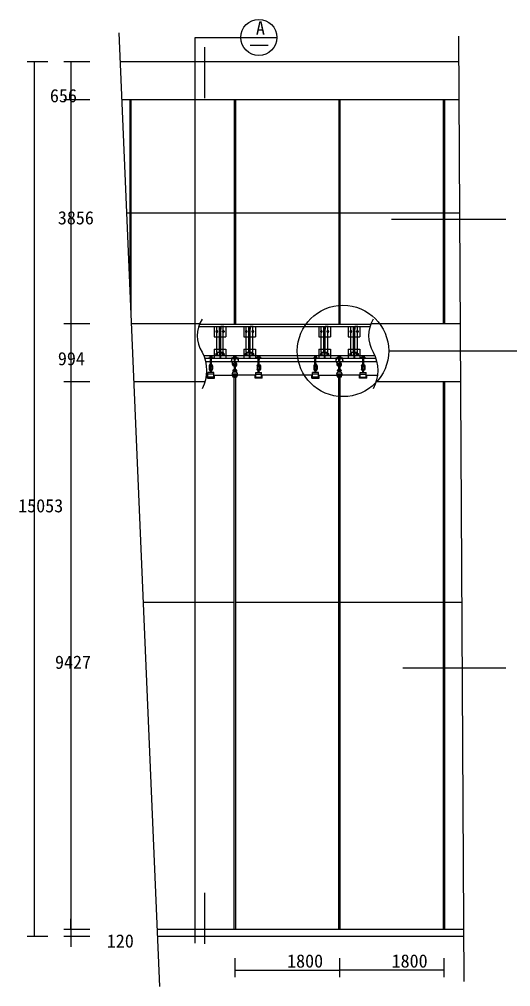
# Model space of a CAD drawing. Header units: metres. Extents: x 109725 to 113155, y 37752 to 42368.
# Drawn here: x 109807 to 111217, y 39547 to 42323 of the extents above; entities that cross this region are included whole.
import ezdxf

# ---------------------------------------------------------------- set-up
doc = ezdxf.new("R2010")
doc.units = ezdxf.units.M
for name, color, linetype in [('2', 2, 'Continuous'), ('3', 5, 'Continuous'), ('4', 4, 'Continuous'), ('7', 7, 'Continuous'), ('BH', 3, 'Continuous'), ('Dim', 3, 'Continuous'), ('TEXT', 7, 'Continuous')]:
    doc.layers.add(name, color=color, linetype=linetype)

# ---------------------------------------------------------------- blocks, each defined once
blk = doc.blocks.new('ST-L50')
at = {"layer": '7'}
blk.add_lwpolyline([(0, 1, 0.41), (1, 0), (50, 0), (50, 2.67, 0.41), (48, 4.67), (6.67, 4.67, -0.41), (4.67, 6.67), (4.67, 48, 0.41), (2.67, 50), (0, 50)], format="xyb", close=True, dxfattribs=at)
blk = doc.blocks.new('ST-U12')
at = {"layer": '4', "color": 7}
blk.add_lwpolyline([(53, 119.5), (53, 120), (0, 120), (0, 0), (53, 0), (53, 0.5, 0.38), (49.02, 4.96), (14.5, 9, -0.41), (5.5, 18), (5.5, 102, -0.41), (14.5, 111), (49.02, 115.04, 0.38)], format="xyb", close=True, dxfattribs=at)
blk = doc.blocks.new('玻璃吊挂')
at = {"layer": '3'}
for p, q in [((-80, 0), (-80, 6)), ((-80, 0), (0, 0)), ((-58.47, 34.4), (-58.48, 24.4)), ((-58.47, 20.67), (-58.48, 10.67)), ((-55.81, 8.8), (-55.81, 6)), ((-53.51, 8.8), (-55.81, 8.8)), ((-24.2, 6), (-55.81, 6)), ((-47.69, 36.27), (-53.9, 36.27)), ((-26.49, 22.53), (-53.9, 22.53)), ((-53.51, 8.8), (-26.5, 8.8)), ((-49.24, 34.67), (-49.24, 24.13)), ((-49.24, 20.93), (-49.24, 10.4)), ((-47.63, 44.27), (-48.3, 42.93)), ((-32.3, 41.6), (-48.3, 42.93)), ((-48.3, 42.93), (-47.03, 40.14)), ((-47.03, 40.14), (-48.3, 37.6)), ((-32.3, 36.27), (-48.3, 37.6)), ((-48.3, 37.6), (-47.69, 36.27)), ((-32.3, 0.67), (-48.3, 2)), ((-32.3, 36.27), (-47.69, 36.27)), ((-33.51, 44.27), (-47.63, 44.27)), ((-47.03, 40.14), (-33.57, 39.06)), ((-47.03, 4.54), (-33.57, 3.46)), ((-33.57, 39.06), (-32.3, 41.6)), ((-32.3, 36.27), (-33.57, 39.06)), ((-32.3, 41.6), (-33.51, 44.27)), ((-26.09, 36.27), (-32.3, 36.27)), ((-30.76, 34.67), (-30.76, 24.13)), ((-30.76, 20.93), (-30.76, 10.4)), ((-24.2, 8.8), (-26.5, 8.8)), ((-24.2, 6), (-24.2, 8.8)), ((-21.53, 10.67), (-21.52, 20.67)), ((-21.52, 24.4), (-21.52, 34.4)), ((0, 0), (0, 6)), ((-32.3, -4.67), (-48.3, -3.33)), ((-32.3, -10), (-48.3, -8.67)), ((-32.3, -15.33), (-48.3, -14)), ((-32.3, -20.67), (-48.3, -19.33)), ((-47.03, -0.79), (-33.57, -1.87)), ((-47.03, -6.13), (-33.57, -7.21)), ((-47.03, -11.46), (-33.57, -12.54)), ((-47.03, -16.79), (-33.57, -17.87)), ((-42.74, -74.13), (-44.3, -87.55)), ((-44.3, -87.55), (-44.3, -139.26)), ((-40.84, -72.73), (-39.77, -72.73)), ((-37.86, -74.13), (-36.3, -87.55)), ((-36.3, -87.55), (-36.3, -139.26)), ((9.7, -268.76), (-90.3, -268.76))]:
    blk.add_line(p, q, dxfattribs=at)
for points in [[(-53.51, 8.8, 0.22), (-49.24, 10.4, 0.17), (-30.76, 10.4, 0.1), (-26.5, 8.8)], [(-53.5, 36.27, -0.22), (-49.24, 34.67, -0.17), (-30.76, 34.67, -0.1), (-26.49, 36.27)], [(-53.5, 22.53, 0.22), (-49.24, 24.13, 0.17), (-30.76, 24.13, 0.1), (-26.5, 22.53)], [(-53.5, 22.53, -0.22), (-49.24, 20.93, -0.17), (-30.76, 20.93, -0.1), (-26.49, 22.53)]]:
    blk.add_lwpolyline(points, format="xyb", dxfattribs=at)
for points in [[(-47.7, 6), (-47.03, 4.54), (-48.3, 2), (-47.03, -0.79), (-48.3, -3.33), (-47.03, -6.13), (-48.3, -8.67), (-47.03, -11.46), (-48.3, -14), (-47.03, -16.79), (-48.3, -19.33)], [(-32.3, -20.67), (-33.57, -17.87), (-32.3, -15.33), (-33.57, -12.54), (-32.3, -10), (-33.57, -7.21), (-32.3, -4.67), (-33.57, -1.87), (-32.3, 0.67), (-33.57, 3.46), (-32.3, 6)]]:
    blk.add_lwpolyline(points, dxfattribs=at)
for centre, radius, start, end in [((-53.67, 29.65), 7.12, 227.51, 271.33), ((-53.67, 15.91), 7.12, 227.51, 271.33), ((-54.23, 30.55), 5.73, 86.72, 137.74), ((-54.23, 16.81), 5.73, 86.72, 137.74), ((-26.23, 29.38), 6.85, 267.79, 313.37), ((-26.23, 15.65), 6.85, 267.79, 313.37), ((-26, 29.96), 6.31, 44.75, 90.81), ((-26, 16.23), 6.31, 44.75, 90.81), ((-39.49, -103.86), 9.18, 127.68, 163.56), ((-44.8, -96.99), 0.5, 0, 127.68), ((-40.84, -74.73), 2, 90, 162.56), ((-39.77, -74.73), 2, 17.44, 90), ((-35.8, -96.99), 0.5, 52.32, 180), ((-41.11, -103.86), 9.18, 16.44, 52.32)]:
    blk.add_arc(centre, radius, start, end, dxfattribs=at)
at = {"layer": '7'}
for p, q in [((-68.3, -129.09), (-68.3, -180.76)), ((-54.3, -129.09), (-54.3, -180.76)), ((-48.3, -135.26), (-48.3, -19.33)), ((-44.3, -115.68), (-44.3, -115.68)), ((-44.3, -139.26), (-44.3, -139.26)), ((-40.3, -143.26), (-40.3, -143.26)), ((-36.3, -115.68), (-36.3, -115.68)), ((-36.3, -139.26), (-36.3, -139.26)), ((-32.3, -135.26), (-32.3, -20.67)), ((-26.3, -129.09), (-26.3, -180.76)), ((-12.3, -129.09), (-12.3, -180.76)), ((-100.3, -336.02), (-100.3, -295.45)), ((-100.3, -295.45), (-90.3, -295.45)), ((9.7, -240.76), (-90.3, -240.76)), ((-90.3, -320.76), (-90.3, -240.76)), ((9.7, -320.76), (-90.3, -320.76)), ((-58.3, -240.76), (-58.3, -237.59)), ((-47.3, -228.6), (-47.3, -187.76)), ((-33.3, -228.6), (-33.3, -187.76)), ((-22.3, -240.76), (-22.3, -237.59)), ((9.7, -320.76), (9.7, -240.76)), ((9.7, -295.45), (19.7, -295.45)), ((19.7, -336.02), (19.7, -295.45)), ((-100.3, -336.02), (19.7, -336.02))]:
    blk.add_line(p, q, dxfattribs=at)
for centre, radius, start, end in [((-40.3, -129.09), 28, 106.6, 180), ((-40.3, -129.09), 14, 124.85, 180), ((-40.96, -131.91), 8.07, 204.48, 245.52), ((-40.3, -139.26), 4, 180, 270), ((-40.3, -139.26), 4, 270, 0), ((-39.65, -131.91), 8.07, 294.48, 335.52), ((-40.3, -129.09), 28, 0, 73.4), ((-40.3, -129.09), 14, 0, 55.15), ((-40.3, -180.76), 28, 180, 255.52), ((-54.8, -237.59), 3.5, 133.99, 180), ((-35.48, -257.61), 31.32, 112.17, 133.99), ((-40.3, -180.76), 14, 180, 240), ((-40.3, -187.76), 7, 0, 180), ((-40.3, -221.13), 10.24, 226.88, 313.12), ((-40.3, -180.76), 28, 284.48, 0), ((-40.3, -180.76), 14, 300, 0), ((-45.12, -257.61), 31.32, 46.01, 67.83), ((-25.8, -237.59), 3.5, 0, 46.01)]:
    blk.add_arc(centre, radius, start, end, dxfattribs=at)
at = {"layer": 'BH'}
blk.add_line((-80, 6), (0, 6), dxfattribs=at)

msp = doc.modelspace()

# ---------------------------------------------------------------- hatches: boundary and pattern name
at = {"layer": '3'}
h = msp.add_hatch(dxfattribs=at)
h.set_pattern_fill('AR-RROOF', scale=200)
h.paths.add_polyline_path([(110723.37, 41501.76, 0.22), (110629.33, 41448.1), (110723.37, 41448.1)])
h.paths.add_polyline_path([(110726.71, 41502.02), (110726.71, 41448.1), (110815.36, 41448.1), (110815.56, 41448.6), (110841.37, 41448.6, 0.26)])
h.paths.add_polyline_path([(110783.42, 41294.09), (110783.42, 41300.85), (110785.09, 41300.85), (110785.09, 41302.15), (110732.25, 41302.15), (110730.87, 41296.64), (110728.12, 41296.64, -0.41), (110727.54, 41297.22), (110727.54, 41297.72), (110726.96, 41294.09), (110726.71, 41294.09), (110726.71, 41240.39, 0.22), (110829.52, 41279.79, 0.05), (110834.37, 41302.15), (110801.76, 41302.15), (110801.76, 41300.85), (110803.42, 41300.85), (110803.42, 41294.09)])
h.paths.add_polyline_path([(110723.37, 41240.66), (110723.37, 41294.09), (110723.13, 41294.09), (110722.54, 41297.72), (110722.54, 41297.22, -0.41), (110721.96, 41296.64), (110719.21, 41296.64), (110717.83, 41302.15), (110664.99, 41302.15), (110664.99, 41300.85), (110666.66, 41300.85), (110666.66, 41294.09), (110646.66, 41294.09), (110646.66, 41300.85), (110648.32, 41300.85), (110648.32, 41302.15), (110624.09, 41302.15, 0.23)])
h = msp.add_hatch(dxfattribs=at)
h.set_pattern_fill('ANSI32', scale=6.67)
h.paths.add_polyline_path([(110683.68, 41441.76), (110681.68, 41441.76), (110681.68, 41411.76), (110683.68, 41411.76)])
h = msp.add_hatch(dxfattribs=at)
h.set_pattern_fill('ANSI32', scale=6.67)
h.paths.add_polyline_path([(110768.4, 41441.76), (110766.4, 41441.76), (110766.4, 41411.76), (110768.4, 41411.76)])
h = msp.add_hatch(dxfattribs=at)
h.set_pattern_fill('ANSI32', scale=6.67)
h.paths.add_polyline_path([(110681.68, 41375.93), (110683.68, 41375.93), (110683.68, 41383.43), (110681.68, 41383.43)])
h.paths.add_polyline_path([(110683.68, 41375.93), (110681.68, 41375.93), (110681.68, 41358.43), (110683.68, 41358.43)])
h = msp.add_hatch(dxfattribs=at)
h.set_pattern_fill('ANSI32', scale=6.67)
h.paths.add_polyline_path([(110766.4, 41375.93), (110768.4, 41375.93), (110768.4, 41383.43), (110766.4, 41383.43)])
h.paths.add_polyline_path([(110768.4, 41375.93), (110766.4, 41375.93), (110766.4, 41358.43), (110768.4, 41358.43)])
at = {"layer": 'BH'}
h = msp.add_hatch(dxfattribs=at)
h.set_pattern_fill('AR-RROOF', scale=200)
h.paths.add_polyline_path([(110123.37, 42091.26), (110100.04, 42091.26), (110123.37, 41544.87)])
h.paths.add_polyline_path([(110423.37, 42091.26), (110126.71, 42091.26), (110126.71, 41466.8), (110127.48, 41448.6), (110324.08, 41448.6), (110323.88, 41448.1), (110423.37, 41448.1)])
h.paths.add_polyline_path([(110426.71, 41448.1), (110629.33, 41448.1, -0.22), (110723.37, 41501.76), (110723.37, 42091.26), (110426.71, 42091.26)])
h.paths.add_polyline_path([(111023.37, 42091.26), (110726.71, 42091.26), (110726.71, 41502.02, -0.26), (110841.37, 41448.6), (111023.37, 41448.6)])
h.paths.add_polyline_path([(111068.3, 42091.26), (111026.71, 42091.26), (111026.71, 41448.6), (111071.91, 41448.6)])
h = msp.add_hatch(dxfattribs=at)
h.set_pattern_fill('ANSI32', scale=6.67)
h.paths.add_polyline_path([(110383.68, 41441.76), (110381.68, 41441.76), (110381.68, 41411.76), (110383.68, 41411.76)])
h = msp.add_hatch(dxfattribs=at)
h.set_pattern_fill('ANSI32', scale=6.67)
h.paths.add_polyline_path([(110468.4, 41441.76), (110466.4, 41441.76), (110466.4, 41411.76), (110468.4, 41411.76)])
h = msp.add_hatch(dxfattribs=at)
h.set_pattern_fill('ANSI32', scale=6.67)
h.paths.add_polyline_path([(110381.68, 41375.93), (110383.68, 41375.93), (110383.68, 41383.43), (110381.68, 41383.43)])
h.paths.add_polyline_path([(110383.68, 41375.93), (110381.68, 41375.93), (110381.68, 41358.43), (110383.68, 41358.43)])
h = msp.add_hatch(dxfattribs=at)
h.set_pattern_fill('ANSI32', scale=6.67)
h.paths.add_polyline_path([(110466.4, 41375.93), (110468.4, 41375.93), (110468.4, 41383.43), (110466.4, 41383.43)])
h.paths.add_polyline_path([(110468.4, 41375.93), (110466.4, 41375.93), (110466.4, 41358.43), (110468.4, 41358.43)])
h = msp.add_hatch(dxfattribs=at)
h.set_pattern_fill('AR-RROOF', scale=200)
h.paths.add_polyline_path([(110423.37, 41294.09), (110423.13, 41294.09), (110422.71, 41296.64), (110419.21, 41296.64), (110417.83, 41302.15), (110366.66, 41302.15), (110366.66, 41294.09), (110346.66, 41294.09), (110346.66, 41302.15), (110342.89, 41302.15, -0.04), (110339.01, 41282.93), (110134.56, 41282.93), (110201.65, 39711.76), (110423.37, 39711.76)])
h.paths.add_polyline_path([(110723.37, 41240.66, -0.23), (110624.09, 41302.15), (110503.42, 41302.15), (110503.42, 41294.09), (110483.42, 41294.09), (110483.42, 41302.15), (110432.25, 41302.15), (110430.87, 41296.64), (110427.37, 41296.64), (110426.96, 41294.09), (110426.71, 41294.09), (110426.71, 39711.76), (110723.37, 39711.76)])
h.paths.add_polyline_path([(110726.71, 39711.76), (111023.37, 39711.76), (111023.37, 41282.93), (110832.48, 41282.93, -0.23), (110726.71, 41240.39)])
h.paths.add_polyline_path([(111072.85, 41282.93), (111026.71, 41282.93), (111026.71, 39711.76), (111081.68, 39711.76)])

# ---------------------------------------------------------------- linework, layer by layer
msp.add_line((110468.88, 42248.14), (110521.22, 42248.14))
at = {"layer": '2'}
for p, q in [((111067.69, 42200.6), (110095.37, 42200.6)), ((111081.79, 39691.76), (110202.5, 39691.76))]:
    msp.add_line(p, q, dxfattribs=at)
at = {"layer": '3'}
for p, q in [((110091.81, 42284.08), (110208.66, 39547.46)), ((111067.28, 42273.93), (111082.52, 39562.69)), ((110123.37, 42091.26), (110123.37, 41544.87)), ((110126.71, 42091.26), (110126.71, 41466.8)), ((110423.37, 42091.26), (110423.37, 41448.1)), ((110426.71, 42091.26), (110426.71, 41448.1)), ((110723.37, 42091.26), (110723.37, 41448.1)), ((110726.71, 42091.26), (110726.71, 41448.1)), ((111023.37, 42091.26), (111023.37, 41448.6)), ((111026.71, 42091.26), (111026.71, 41448.6)), ((110380.85, 41366.76), (110380.85, 41441.76)), ((110384.52, 41366.76), (110384.52, 41441.76)), ((110465.56, 41366.76), (110465.56, 41441.76)), ((110469.23, 41366.76), (110469.23, 41441.76)), ((110680.85, 41366.76), (110680.85, 41441.76)), ((110684.52, 41366.76), (110684.52, 41441.76)), ((110765.56, 41366.76), (110765.56, 41441.76)), ((110769.23, 41366.76), (110769.23, 41441.76)), ((110373.35, 41411.76), (110381.68, 41411.76)), ((110383.68, 41411.76), (110392.02, 41411.76)), ((110458.06, 41411.76), (110466.4, 41411.76)), ((110468.4, 41411.76), (110476.73, 41411.76)), ((110673.35, 41411.76), (110681.68, 41411.76)), ((110683.68, 41411.76), (110692.02, 41411.76)), ((110758.06, 41411.76), (110766.4, 41411.76)), ((110768.4, 41411.76), (110776.73, 41411.76)), ((110366.02, 41358.43), (110366.02, 41350.1)), ((110373.35, 41375.93), (110392.02, 41375.93)), ((110381.68, 41358.43), (110381.68, 41350.1)), ((110383.68, 41358.43), (110383.68, 41350.1)), ((110399.35, 41358.43), (110399.35, 41350.1)), ((110431.66, 41351.1), (110418.32, 41351.1)), ((110418.32, 41350.1), (110418.32, 41351.1)), ((110431.66, 41350.1), (110418.32, 41350.1)), ((110421.91, 41354.16), (110421.91, 41355.83)), ((110421.91, 41351.87), (110421.91, 41353.54)), ((110422.36, 41351.56), (110422.74, 41351.56)), ((110422.36, 41351.1), (110422.36, 41351.56)), ((110422.36, 41351.1), (110427.63, 41351.1)), ((110422.67, 41356.14), (110423.71, 41356.14)), ((110422.74, 41353.85), (110427.31, 41353.85)), ((110427.24, 41351.56), (110422.74, 41351.56)), ((110423.45, 41355.87), (110423.45, 41354.12)), ((110423.45, 41353.59), (110423.45, 41351.83)), ((110423.71, 41357.03), (110423.91, 41357.47)), ((110423.71, 41357.03), (110426.37, 41357.25)), ((110423.92, 41356.61), (110423.71, 41357.03)), ((110423.71, 41356.14), (110423.92, 41356.61)), ((110423.71, 41356.14), (110426.37, 41356.36)), ((110423.71, 41356.14), (110426.27, 41356.14)), ((110423.71, 41350.21), (110426.37, 41350.43)), ((110423.71, 41349.32), (110426.37, 41349.54)), ((110423.91, 41357.47), (110426.26, 41357.47)), ((110426.16, 41356.79), (110423.92, 41356.61)), ((110426.16, 41350.85), (110423.92, 41350.67)), ((110426.16, 41349.96), (110423.92, 41349.78)), ((110426.37, 41357.25), (110426.16, 41356.79)), ((110426.16, 41356.79), (110426.37, 41356.36)), ((110426.26, 41357.47), (110426.37, 41357.25)), ((110426.37, 41356.36), (110426.27, 41356.14)), ((110426.27, 41356.14), (110427.31, 41356.14)), ((110426.53, 41355.87), (110426.53, 41354.12)), ((110426.53, 41353.59), (110426.53, 41351.83)), ((110427.24, 41351.56), (110427.63, 41351.56)), ((110427.63, 41351.56), (110427.63, 41351.1)), ((110428.07, 41355.83), (110428.07, 41354.16)), ((110428.07, 41353.54), (110428.07, 41351.87)), ((110431.66, 41350.1), (110431.66, 41351.1)), ((110450.73, 41358.43), (110450.73, 41350.1)), ((110458.06, 41375.93), (110476.73, 41375.93)), ((110466.4, 41358.43), (110466.4, 41350.1)), ((110468.4, 41358.43), (110468.4, 41350.1)), ((110484.06, 41358.43), (110484.06, 41350.1)), ((110666.02, 41358.43), (110666.02, 41350.1)), ((110673.35, 41375.93), (110692.02, 41375.93)), ((110681.68, 41358.43), (110681.68, 41350.1)), ((110683.68, 41358.43), (110683.68, 41350.1)), ((110699.35, 41358.43), (110699.35, 41350.1)), ((110731.66, 41351.1), (110718.32, 41351.1)), ((110718.32, 41350.1), (110718.32, 41351.1)), ((110731.66, 41350.1), (110718.32, 41350.1)), ((110721.91, 41354.16), (110721.91, 41355.83)), ((110721.91, 41351.87), (110721.91, 41353.54)), ((110722.36, 41351.56), (110722.74, 41351.56)), ((110722.36, 41351.1), (110722.36, 41351.56)), ((110722.36, 41351.1), (110727.63, 41351.1)), ((110722.67, 41356.14), (110723.71, 41356.14)), ((110722.74, 41353.85), (110727.31, 41353.85)), ((110727.24, 41351.56), (110722.74, 41351.56)), ((110723.45, 41355.87), (110723.45, 41354.12)), ((110723.45, 41353.59), (110723.45, 41351.83)), ((110723.71, 41357.03), (110723.91, 41357.47)), ((110723.71, 41357.03), (110726.37, 41357.25)), ((110723.92, 41356.61), (110723.71, 41357.03)), ((110723.71, 41356.14), (110723.92, 41356.61)), ((110723.71, 41356.14), (110726.37, 41356.36)), ((110723.71, 41356.14), (110726.27, 41356.14)), ((110723.71, 41350.21), (110726.37, 41350.43)), ((110723.71, 41349.32), (110726.37, 41349.54)), ((110723.91, 41357.47), (110726.26, 41357.47)), ((110726.16, 41356.79), (110723.92, 41356.61)), ((110726.16, 41350.85), (110723.92, 41350.67)), ((110726.16, 41349.96), (110723.92, 41349.78)), ((110726.37, 41357.25), (110726.16, 41356.79)), ((110726.16, 41356.79), (110726.37, 41356.36)), ((110726.26, 41357.47), (110726.37, 41357.25)), ((110726.37, 41356.36), (110726.27, 41356.14)), ((110726.27, 41356.14), (110727.31, 41356.14)), ((110726.53, 41355.87), (110726.53, 41354.12)), ((110726.53, 41353.59), (110726.53, 41351.83)), ((110727.24, 41351.56), (110727.63, 41351.56)), ((110727.63, 41351.56), (110727.63, 41351.1)), ((110728.07, 41355.83), (110728.07, 41354.16)), ((110728.07, 41353.54), (110728.07, 41351.87)), ((110731.66, 41350.1), (110731.66, 41351.1)), ((110750.73, 41358.43), (110750.73, 41350.1)), ((110758.06, 41375.93), (110776.73, 41375.93)), ((110766.4, 41358.43), (110766.4, 41350.1)), ((110768.4, 41358.43), (110768.4, 41350.1)), ((110784.06, 41358.43), (110784.06, 41350.1)), ((110866.65, 41371.21), (111289.79, 41371.35)), ((110423.71, 41348.43), (110426.37, 41348.65)), ((110423.71, 41347.54), (110426.37, 41347.76)), ((110423.71, 41346.65), (110426.37, 41346.87)), ((110426.16, 41349.08), (110423.92, 41348.9)), ((110426.16, 41348.19), (110423.92, 41348.01)), ((110426.16, 41347.3), (110423.92, 41347.12)), ((110723.71, 41348.43), (110726.37, 41348.65)), ((110723.71, 41347.54), (110726.37, 41347.76)), ((110723.71, 41346.65), (110726.37, 41346.87)), ((110726.16, 41349.08), (110723.92, 41348.9)), ((110726.16, 41348.19), (110723.92, 41348.01)), ((110726.16, 41347.3), (110723.92, 41347.12)), ((110423.37, 41300.85), (110422.03, 41300.85)), ((110423.13, 41294.09), (110422.03, 41300.85)), ((110423.37, 41294.09), (110423.13, 41294.09)), ((110423.37, 41301.65), (110423.37, 41301.65)), ((110423.37, 41300.85), (110423.37, 41294.09)), ((110424.19, 41312), (110425.04, 41312)), ((110425.89, 41312), (110425.04, 41312)), ((110426.71, 41301.65), (110426.71, 41301.65)), ((110426.71, 41300.85), (110428.05, 41300.85)), ((110426.71, 41300.85), (110426.71, 41294.09)), ((110426.71, 41294.09), (110426.96, 41294.09)), ((110426.96, 41294.09), (110428.05, 41300.85)), ((110723.37, 41300.85), (110722.03, 41300.85)), ((110723.13, 41294.09), (110722.03, 41300.85)), ((110723.37, 41294.09), (110723.13, 41294.09)), ((110723.37, 41300.85), (110723.37, 41294.09)), ((110724.19, 41312), (110725.04, 41312)), ((110725.89, 41312), (110725.04, 41312)), ((110726.71, 41300.85), (110728.05, 41300.85)), ((110726.71, 41300.85), (110726.71, 41294.09)), ((110726.71, 41294.09), (110726.96, 41294.09)), ((110726.96, 41294.09), (110728.05, 41300.85)), ((111023.37, 41282.93), (111023.37, 39711.76)), ((111026.71, 41282.93), (111026.71, 39711.76))]:
    msp.add_line(p, q, dxfattribs=at)
for points in [[(110331.06, 41462.3, 0.29), (110331.06, 41367.85, -0.24), (110331.06, 41262.9)], [(110822.54, 41462.3, 0.29), (110822.54, 41367.85, -0.24), (110822.54, 41262.9)], [(110427.24, 41356.14, 0.22), (110426.53, 41355.87, 0.17), (110423.45, 41355.87, 0.1), (110422.74, 41356.14)], [(110427.24, 41353.85, -0.22), (110426.53, 41354.12, -0.17), (110423.45, 41354.12, -0.1), (110422.74, 41353.85)], [(110427.24, 41353.85, 0.22), (110426.53, 41353.59, 0.17), (110423.45, 41353.59, 0.1), (110422.74, 41353.85)], [(110427.24, 41351.56, -0.22), (110426.53, 41351.83, -0.17), (110423.45, 41351.83, -0.1), (110422.74, 41351.56)], [(110727.24, 41356.14, 0.22), (110726.53, 41355.87, 0.17), (110723.45, 41355.87, 0.1), (110722.74, 41356.14)], [(110727.24, 41353.85, -0.22), (110726.53, 41354.12, -0.17), (110723.45, 41354.12, -0.1), (110722.74, 41353.85)], [(110727.24, 41353.85, 0.22), (110726.53, 41353.59, 0.17), (110723.45, 41353.59, 0.1), (110722.74, 41353.85)], [(110727.24, 41351.56, -0.22), (110726.53, 41351.83, -0.17), (110723.45, 41351.83, -0.1), (110722.74, 41351.56)], [(110423.65, 41329.7, -0.3), (110421.95, 41332.7), (110419.67, 41334.02, 0.43), (110423.87, 41327.01)], [(110426.21, 41327.01, 0.64), (110428.48, 41336.87), (110427.21, 41334.68, -0.54), (110426.21, 41329.6)], [(110723.65, 41329.7, -0.3), (110721.95, 41332.7), (110719.67, 41334.02, 0.43), (110723.87, 41327.01)], [(110726.21, 41327.01, 0.64), (110728.48, 41336.87), (110727.21, 41334.68, -0.54), (110726.21, 41329.6)], [(110417.83, 41302.15), (110419.21, 41296.64), (110421.96, 41296.64, 0.41), (110422.54, 41297.22), (110422.54, 41297.72, 0.41), (110422.12, 41298.14), (110421.79, 41298.14, -0.41), (110421.37, 41298.55), (110421.37, 41302.15)], [(110428.71, 41302.15), (110428.71, 41298.55, -0.41), (110428.29, 41298.14), (110427.96, 41298.14, 0.41), (110427.54, 41297.72), (110427.54, 41297.22, 0.41), (110428.12, 41296.64), (110430.87, 41296.64), (110432.25, 41302.15)], [(110717.83, 41302.15), (110719.21, 41296.64), (110721.96, 41296.64, 0.41), (110722.54, 41297.22), (110722.54, 41297.72, 0.41), (110722.12, 41298.14), (110721.79, 41298.14, -0.41), (110721.37, 41298.55), (110721.37, 41302.15)], [(110728.71, 41302.15), (110728.71, 41298.55, -0.41), (110728.29, 41298.14), (110727.96, 41298.14, 0.41), (110727.54, 41297.72), (110727.54, 41297.22, 0.41), (110728.12, 41296.64), (110730.87, 41296.64), (110732.25, 41302.15)]]:
    msp.add_lwpolyline(points, format="xyb", dxfattribs=at)
for points in [[(110373.35, 41429.38), (110371.35, 41428.23), (110371.35, 41425.92), (110373.35, 41424.77)], [(110373.35, 41424.77), (110375.35, 41425.92), (110375.35, 41428.23), (110373.35, 41429.38)], [(110392.02, 41424.77), (110390.02, 41425.92), (110390.02, 41428.23), (110392.02, 41429.38)], [(110392.02, 41429.38), (110394.02, 41428.23), (110394.02, 41425.92), (110392.02, 41424.77)], [(110458.06, 41429.38), (110456.06, 41428.23), (110456.06, 41425.92), (110458.06, 41424.77)], [(110458.06, 41424.77), (110460.06, 41425.92), (110460.06, 41428.23), (110458.06, 41429.38)], [(110476.73, 41424.77), (110474.73, 41425.92), (110474.73, 41428.23), (110476.73, 41429.38)], [(110476.73, 41429.38), (110478.73, 41428.23), (110478.73, 41425.92), (110476.73, 41424.77)], [(110673.35, 41429.38), (110671.35, 41428.23), (110671.35, 41425.92), (110673.35, 41424.77)], [(110673.35, 41424.77), (110675.35, 41425.92), (110675.35, 41428.23), (110673.35, 41429.38)], [(110692.02, 41424.77), (110690.02, 41425.92), (110690.02, 41428.23), (110692.02, 41429.38)], [(110692.02, 41429.38), (110694.02, 41428.23), (110694.02, 41425.92), (110692.02, 41424.77)], [(110758.06, 41429.38), (110756.06, 41428.23), (110756.06, 41425.92), (110758.06, 41424.77)], [(110758.06, 41424.77), (110760.06, 41425.92), (110760.06, 41428.23), (110758.06, 41429.38)], [(110776.73, 41424.77), (110774.73, 41425.92), (110774.73, 41428.23), (110776.73, 41429.38)], [(110776.73, 41429.38), (110778.73, 41428.23), (110778.73, 41425.92), (110776.73, 41424.77)], [(110423.71, 41346.65), (110423.92, 41347.12), (110423.71, 41347.54), (110423.92, 41348.01), (110423.71, 41348.43), (110423.92, 41348.9), (110423.71, 41349.32), (110423.92, 41349.78), (110423.71, 41350.21), (110423.92, 41350.67), (110423.71, 41351.1)], [(110426.27, 41351.1), (110426.16, 41350.85), (110426.37, 41350.43), (110426.16, 41349.96), (110426.37, 41349.54), (110426.16, 41349.08), (110426.37, 41348.65), (110426.16, 41348.19), (110426.37, 41347.76), (110426.16, 41347.3), (110426.37, 41346.87)], [(110723.71, 41346.65), (110723.92, 41347.12), (110723.71, 41347.54), (110723.92, 41348.01), (110723.71, 41348.43), (110723.92, 41348.9), (110723.71, 41349.32), (110723.92, 41349.78), (110723.71, 41350.21), (110723.92, 41350.67), (110723.71, 41351.1)], [(110726.27, 41351.1), (110726.16, 41350.85), (110726.37, 41350.43), (110726.16, 41349.96), (110726.37, 41349.54), (110726.16, 41349.08), (110726.37, 41348.65), (110726.16, 41348.19), (110726.37, 41347.76), (110726.16, 41347.3), (110726.37, 41346.87)], [(110423.37, 39711.76), (110423.37, 41301.65), (110423.87, 41302.15), (110426.21, 41302.15), (110426.71, 41301.65), (110426.71, 39711.76)], [(110428.71, 41302.15), (110427.21, 41302.15), (110426.71, 41301.65)], [(110721.37, 41302.15), (110722.87, 41302.15), (110723.37, 41301.65)], [(110723.37, 39711.76), (110723.37, 41301.65), (110723.87, 41302.15), (110726.21, 41302.15), (110726.71, 41301.65), (110726.71, 39711.76)], [(110728.71, 41302.15), (110727.21, 41302.15), (110726.71, 41301.65)]]:
    msp.add_lwpolyline(points, dxfattribs=at)
for points in [[(110373.35, 41359.81), (110375.35, 41360.96), (110375.35, 41363.27), (110373.35, 41364.43), (110371.35, 41363.27), (110371.35, 41360.96)], [(110392.02, 41359.81), (110390.02, 41360.96), (110390.02, 41363.27), (110392.02, 41364.43), (110394.02, 41363.27), (110394.02, 41360.96)], [(110458.06, 41359.81), (110460.06, 41360.96), (110460.06, 41363.27), (110458.06, 41364.43), (110456.06, 41363.27), (110456.06, 41360.96)], [(110476.73, 41359.81), (110474.73, 41360.96), (110474.73, 41363.27), (110476.73, 41364.43), (110478.73, 41363.27), (110478.73, 41360.96)], [(110673.35, 41359.81), (110675.35, 41360.96), (110675.35, 41363.27), (110673.35, 41364.43), (110671.35, 41363.27), (110671.35, 41360.96)], [(110692.02, 41359.81), (110690.02, 41360.96), (110690.02, 41363.27), (110692.02, 41364.43), (110694.02, 41363.27), (110694.02, 41360.96)], [(110758.06, 41359.81), (110760.06, 41360.96), (110760.06, 41363.27), (110758.06, 41364.43), (110756.06, 41363.27), (110756.06, 41360.96)], [(110776.73, 41359.81), (110774.73, 41360.96), (110774.73, 41363.27), (110776.73, 41364.43), (110778.73, 41363.27), (110778.73, 41360.96)]]:
    msp.add_lwpolyline(points, close=True, dxfattribs=at)
for centre, radius in [((110735.54, 41371.21), 131.11), ((110373.35, 41362.11), 2.69), ((110373.35, 41362.11), 1.23), ((110373.35, 41362.11), 1.04), ((110392.02, 41362.12), 2.69), ((110392.02, 41362.12), 1.23), ((110392.02, 41362.12), 1.04), ((110458.06, 41362.11), 2.69), ((110458.06, 41362.11), 1.23), ((110458.06, 41362.11), 1.04), ((110476.73, 41362.12), 2.69), ((110476.73, 41362.12), 1.23), ((110476.73, 41362.12), 1.04), ((110673.35, 41362.11), 2.69), ((110673.35, 41362.11), 1.23), ((110673.35, 41362.11), 1.04), ((110692.02, 41362.12), 2.69), ((110692.02, 41362.12), 1.23), ((110692.02, 41362.12), 1.04), ((110758.06, 41362.11), 2.69), ((110758.06, 41362.11), 1.23), ((110758.06, 41362.11), 1.04), ((110776.73, 41362.12), 2.69), ((110776.73, 41362.12), 1.23), ((110776.73, 41362.12), 1.04)]:
    msp.add_circle(centre, radius, dxfattribs=at)
for centre, radius, start, end in [((110373.35, 41427.08), 2.69, 90, 270), ((110373.35, 41427.08), 1.23, 90, 270), ((110373.35, 41427.08), 1.04, 90, 270), ((110373.35, 41427.08), 2.69, 270, 90), ((110373.35, 41427.08), 1.23, 270, 90), ((110373.35, 41427.08), 1.04, 270, 90), ((110392.02, 41427.08), 2.69, 90, 270), ((110392.02, 41427.08), 1.23, 90, 270), ((110392.02, 41427.08), 1.04, 90, 270), ((110392.02, 41427.08), 2.69, 270, 90), ((110392.02, 41427.08), 1.23, 270, 90), ((110392.02, 41427.08), 1.04, 270, 90), ((110458.06, 41427.08), 2.69, 90, 270), ((110458.06, 41427.08), 1.23, 90, 270), ((110458.06, 41427.08), 1.04, 90, 270), ((110458.06, 41427.08), 2.69, 270, 90), ((110458.06, 41427.08), 1.23, 270, 90), ((110458.06, 41427.08), 1.04, 270, 90), ((110476.73, 41427.08), 2.69, 90, 270), ((110476.73, 41427.08), 1.23, 90, 270), ((110476.73, 41427.08), 1.04, 90, 270), ((110476.73, 41427.08), 2.69, 270, 90), ((110476.73, 41427.08), 1.23, 270, 90), ((110476.73, 41427.08), 1.04, 270, 90), ((110673.35, 41427.08), 2.69, 90, 270), ((110673.35, 41427.08), 1.23, 90, 270), ((110673.35, 41427.08), 1.04, 90, 270), ((110673.35, 41427.08), 2.69, 270, 90), ((110673.35, 41427.08), 1.23, 270, 90), ((110673.35, 41427.08), 1.04, 270, 90), ((110692.02, 41427.08), 2.69, 90, 270), ((110692.02, 41427.08), 1.23, 90, 270), ((110692.02, 41427.08), 1.04, 90, 270), ((110692.02, 41427.08), 2.69, 270, 90), ((110692.02, 41427.08), 1.23, 270, 90), ((110692.02, 41427.08), 1.04, 270, 90), ((110758.06, 41427.08), 2.69, 90, 270), ((110758.06, 41427.08), 1.23, 90, 270), ((110758.06, 41427.08), 1.04, 90, 270), ((110758.06, 41427.08), 2.69, 270, 90), ((110758.06, 41427.08), 1.23, 270, 90), ((110758.06, 41427.08), 1.04, 270, 90), ((110776.73, 41427.08), 2.69, 90, 270), ((110776.73, 41427.08), 1.23, 90, 270), ((110776.73, 41427.08), 1.04, 90, 270), ((110776.73, 41427.08), 2.69, 270, 90), ((110776.73, 41427.08), 1.23, 270, 90), ((110776.73, 41427.08), 1.04, 270, 90), ((110422.66, 41355.09), 1.05, 89.19, 135.25), ((110422.69, 41354.99), 1.14, 226.63, 272.21), ((110422.66, 41352.8), 1.05, 89.19, 135.25), ((110422.7, 41352.7), 1.14, 226.63, 272.21), ((110427.27, 41355.04), 1.19, 268.67, 312.49), ((110427.27, 41352.75), 1.19, 268.67, 312.49), ((110427.36, 41355.19), 0.95, 42.26, 93.28), ((110427.36, 41352.9), 0.95, 42.26, 93.28), ((110722.66, 41355.09), 1.05, 89.19, 135.25), ((110722.69, 41354.99), 1.14, 226.63, 272.21), ((110722.66, 41352.8), 1.05, 89.19, 135.25), ((110722.7, 41352.7), 1.14, 226.63, 272.21), ((110727.27, 41355.04), 1.19, 268.67, 312.49), ((110727.27, 41352.75), 1.19, 268.67, 312.49), ((110727.36, 41355.19), 0.95, 42.26, 93.28), ((110727.36, 41352.9), 0.95, 42.26, 93.28), ((110425.04, 41332.47), 3.1, 243.33, 247.89), ((110725.04, 41332.47), 3.1, 243.33, 247.89), ((110425.04, 41314.97), 2.67, 115.94, 64.06), ((110420.85, 41314.88), 4.41, 290.25, 319.23), ((110425.04, 41298.48), 12.46, 78.43, 101.57), ((110429.14, 41314.74), 4.25, 220.28, 250.35), ((110725.04, 41314.97), 2.67, 115.94, 64.06), ((110720.85, 41314.88), 4.41, 290.25, 319.23), ((110725.04, 41298.48), 12.46, 78.43, 101.57), ((110729.14, 41314.74), 4.25, 220.28, 250.35)]:
    msp.add_arc(centre, radius, start, end, dxfattribs=at)
at = {"layer": '4'}
for p, q in [((111068.3, 42091.26), (110100.04, 42091.26)), ((110324.08, 41448.6), (110127.48, 41448.6)), ((110321.63, 41441.76), (110813.11, 41441.76)), ((111071.91, 41448.6), (110815.56, 41448.6)), ((110338.32, 41350.1), (110829.79, 41350.1)), ((110339.01, 41282.93), (110134.56, 41282.93)), ((111072.85, 41282.93), (110830.48, 41282.93)), ((111081.74, 39711.76), (110201.65, 39711.76))]:
    msp.add_line(p, q, dxfattribs=at)
at = {"layer": '7'}
for p, q in [((110323.88, 41448.1), (110815.36, 41448.1)), ((110366.02, 41441.76), (110366.02, 41411.76)), ((110381.68, 41358.43), (110381.68, 41441.76)), ((110383.68, 41358.43), (110383.68, 41441.76)), ((110399.35, 41441.76), (110399.35, 41411.76)), ((110450.73, 41441.76), (110450.73, 41411.76)), ((110466.4, 41358.43), (110466.4, 41441.76)), ((110468.4, 41358.43), (110468.4, 41441.76)), ((110484.06, 41441.76), (110484.06, 41411.76)), ((110666.02, 41441.76), (110666.02, 41411.76)), ((110681.68, 41358.43), (110681.68, 41441.76)), ((110683.68, 41358.43), (110683.68, 41441.76)), ((110699.35, 41441.76), (110699.35, 41411.76)), ((110750.73, 41441.76), (110750.73, 41411.76)), ((110766.4, 41358.43), (110766.4, 41441.76)), ((110768.4, 41358.43), (110768.4, 41441.76)), ((110784.06, 41441.76), (110784.06, 41411.76)), ((110366.02, 41411.76), (110373.35, 41411.76)), ((110381.68, 41411.76), (110383.68, 41411.76)), ((110392.02, 41411.76), (110399.35, 41411.76)), ((110450.73, 41411.76), (110458.06, 41411.76)), ((110466.4, 41411.76), (110468.4, 41411.76)), ((110476.73, 41411.76), (110484.06, 41411.76)), ((110666.02, 41411.76), (110673.35, 41411.76)), ((110681.68, 41411.76), (110683.68, 41411.76)), ((110692.02, 41411.76), (110699.35, 41411.76)), ((110750.73, 41411.76), (110758.06, 41411.76)), ((110766.4, 41411.76), (110768.4, 41411.76)), ((110776.73, 41411.76), (110784.06, 41411.76)), ((110383.68, 41383.43), (110381.68, 41383.43)), ((110468.4, 41383.43), (110466.4, 41383.43)), ((110683.68, 41383.43), (110681.68, 41383.43)), ((110768.4, 41383.43), (110766.4, 41383.43)), ((110335.34, 41358.43), (110826.82, 41358.43)), ((110366.02, 41375.93), (110373.35, 41375.93)), ((110366.02, 41375.93), (110366.02, 41358.43)), ((110392.02, 41375.93), (110399.35, 41375.93)), ((110399.35, 41375.93), (110399.35, 41358.43)), ((110450.73, 41375.93), (110450.73, 41358.43)), ((110450.73, 41375.93), (110458.06, 41375.93)), ((110476.73, 41375.93), (110484.06, 41375.93)), ((110484.06, 41375.93), (110484.06, 41358.43)), ((110666.02, 41375.93), (110666.02, 41358.43)), ((110666.02, 41375.93), (110673.35, 41375.93)), ((110692.02, 41375.93), (110699.35, 41375.93)), ((110699.35, 41375.93), (110699.35, 41358.43)), ((110750.73, 41375.93), (110758.06, 41375.93)), ((110750.73, 41375.93), (110750.73, 41358.43)), ((110776.73, 41375.93), (110784.06, 41375.93)), ((110784.06, 41375.93), (110784.06, 41358.43)), ((110340.72, 41341.26), (110832.19, 41341.26)), ((110348.32, 41302.15), (110342.89, 41302.15)), ((110364.99, 41302.15), (110421.37, 41302.15)), ((110485.09, 41302.15), (110428.71, 41302.15)), ((110648.32, 41302.15), (110501.76, 41302.15)), ((110664.99, 41302.15), (110721.37, 41302.15)), ((110785.09, 41302.15), (110728.71, 41302.15)), ((110801.76, 41302.15), (110834.37, 41302.15))]:
    msp.add_line(p, q, dxfattribs=at)
for points in [[(110381.68, 41366.76), (110373.35, 41366.76), (110373.35, 41441.76)], [(110383.68, 41366.76), (110392.02, 41366.76), (110392.02, 41441.76)], [(110466.4, 41366.76), (110458.06, 41366.76), (110458.06, 41441.76)], [(110468.4, 41366.76), (110476.73, 41366.76), (110476.73, 41441.76)], [(110681.68, 41366.76), (110673.35, 41366.76), (110673.35, 41441.76)], [(110683.68, 41366.76), (110692.02, 41366.76), (110692.02, 41441.76)], [(110766.4, 41366.76), (110758.06, 41366.76), (110758.06, 41441.76)], [(110768.4, 41366.76), (110776.73, 41366.76), (110776.73, 41441.76)], [(110421.37, 41302.15), (110422.87, 41302.15), (110423.37, 41301.65)]]:
    msp.add_lwpolyline(points, dxfattribs=at)
for points in [[(110423.87, 41326.33, -0.36), (110418.79, 41332.47, 0.21), (110417.79, 41337.47, -0.4), (110418.29, 41337.97, -0.09), (110423.87, 41331.39)], [(110426.21, 41331.44, 0.18), (110426.6, 41332.47, 0.1), (110424.97, 41336.91, -0.14), (110423.71, 41341.32), (110423.71, 41346.65)], [(110426.21, 41326.33, 0.62), (110429.18, 41337.15, -0.21), (110426.37, 41343.39), (110426.37, 41346.87)], [(110723.87, 41326.33, -0.36), (110718.79, 41332.47, 0.21), (110717.79, 41337.47, -0.4), (110718.29, 41337.97, -0.09), (110723.87, 41331.39)], [(110726.21, 41331.44, 0.18), (110726.6, 41332.47, 0.1), (110724.97, 41336.91, -0.14), (110723.71, 41341.32), (110723.71, 41346.65)], [(110726.21, 41326.33, 0.62), (110729.18, 41337.15, -0.21), (110726.37, 41343.39), (110726.37, 41346.87)], [(110432.25, 41302.15), (110433.04, 41305.3, 0.41), (110428.37, 41309.97), (110421.71, 41309.97, 0.41), (110417.04, 41305.3), (110417.83, 41302.15)], [(110422.37, 41309.97), (110422.37, 41310.74, -0.66), (110423.87, 41319.83)], [(110421.37, 41302.15), (110421.37, 41304.47, -0.41), (110422.21, 41305.3), (110427.87, 41305.3, -0.41), (110428.71, 41304.47), (110428.71, 41302.15)], [(110426.21, 41319.83, -0.66), (110427.71, 41310.74), (110427.71, 41309.97)], [(110732.25, 41302.15), (110733.04, 41305.3, 0.41), (110728.37, 41309.97), (110721.71, 41309.97, 0.41), (110717.04, 41305.3), (110717.83, 41302.15)], [(110722.37, 41309.97), (110722.37, 41310.74, -0.66), (110723.87, 41319.83)], [(110721.37, 41302.15), (110721.37, 41304.47, -0.41), (110722.21, 41305.3), (110727.87, 41305.3, -0.41), (110728.71, 41304.47), (110728.71, 41302.15)], [(110726.21, 41319.83, -0.66), (110727.71, 41310.74), (110727.71, 41309.97)]]:
    msp.add_lwpolyline(points, format="xyb", dxfattribs=at)
for points in [[(110423.87, 41316.47), (110423.87, 41332.08, -1), (110426.21, 41332.08), (110426.21, 41316.47, -1)], [(110723.87, 41316.47), (110723.87, 41332.08, -1), (110726.21, 41332.08), (110726.21, 41316.47, -1)]]:
    msp.add_lwpolyline(points, format="xyb", close=True, dxfattribs=at)
at = {"layer": 'Dim'}
for p, q in [((109888.47, 42200.6), (109828.71, 42200.6)), ((109848.71, 42200.6), (109848.71, 39691.76)), ((110009.01, 42200.6), (109934.32, 42200.6)), ((109954.32, 42200.6), (109954.32, 42091.26)), ((110009.01, 42091.26), (109934.32, 42091.26)), ((110009.01, 42091.26), (109934.32, 42091.26)), ((109954.32, 42091.26), (109954.32, 41448.6)), ((110009.01, 41448.6), (109934.32, 41448.6)), ((110009.01, 41448.6), (109934.32, 41448.6)), ((109954.32, 41448.6), (109954.32, 41282.93)), ((110009.01, 41282.93), (109934.32, 41282.93)), ((110009.01, 41282.93), (109934.32, 41282.93)), ((109954.32, 41282.93), (109954.32, 39711.76)), ((109954.32, 39711.76), (109954.32, 39741.76)), ((109888.47, 39691.76), (109828.71, 39691.76)), ((110009.01, 39711.76), (109934.32, 39711.76)), ((110009.01, 39711.76), (109934.32, 39711.76)), ((110009.01, 39691.76), (109934.32, 39691.76)), ((109954.32, 39711.76), (109954.32, 39691.76)), ((109954.32, 39691.76), (109954.32, 39661.76)), ((110425.04, 39628.97), (110425.04, 39575.01)), ((110725.04, 39628.97), (110725.04, 39575.01)), ((110725.04, 39628.97), (110725.04, 39575.01)), ((111025.04, 39628.97), (111025.04, 39575.01)), ((110425.04, 39595.01), (110725.04, 39595.01)), ((111025.04, 39595.01), (110725.04, 39595.01))]:
    msp.add_line(p, q, dxfattribs=at)
for points in [[(110875.04, 41749.78), (111202.91, 41749.78)], [(110906.95, 40462.04), (111202.91, 40462.04)]]:
    msp.add_lwpolyline(points, dxfattribs=at)
at = {"layer": 'TEXT'}
for points in [[(110310.79, 39671.82), (110310.79, 42270.79), (110433.76, 42270.79)], [(110433.76, 42270.79), (110545.55, 42270.79)], [(110339.41, 42096.77), (110339.41, 42242.87)], [(110339.41, 39670.72), (110339.41, 39816.82)]]:
    msp.add_lwpolyline(points, dxfattribs=at)
msp.add_circle((110493.76, 42270.79), 51.79, dxfattribs=at)

# ---------------------------------------------------------------- block references
at = {"layer": '3', "xscale": 0.17, "yscale": 0.17, "zscale": 0.17, "rotation": 270}
for p in [(110384.52, 41441.76), (110469.23, 41441.76), (110684.52, 41441.76), (110769.23, 41441.76), (110383.68, 41366.76), (110468.4, 41366.76), (110683.68, 41366.76), (110768.4, 41366.76)]:
    msp.add_blockref('ST-L50', p, dxfattribs=at)
at = {"layer": '3', "yscale": 0.17, "zscale": 0.17}
for p, xscale in [((110363.37, 41350.1), 0.17), ((110486.71, 41350.1), -0.17), ((110663.37, 41350.1), 0.17), ((110786.71, 41350.1), -0.17)]:
    msp.add_blockref('玻璃吊挂', p, dxfattribs=dict(at, xscale=xscale))
at = {"layer": 'BH', "xscale": 0.17, "yscale": 0.17, "zscale": 0.17, "rotation": 270}
for p in [(110415.04, 41350.1), (110715.04, 41350.1)]:
    msp.add_blockref('ST-U12', p, dxfattribs=at)

# ---------------------------------------------------------------- texts
at = {"layer": 'Dim', "char_height": 38, "attachment_point": 1}
for s, insert in [('\\A1;656', (109894.26, 42122.66)), ('\\A1;3856', (109916.99, 41772.29)), ('\\A1;994', (109917.13, 41368.12)), ('\\A1;15053', (109803.14, 40946.18)), ('\\A1;9427', (109908.88, 40497.35)), ('\\A1;120', (110057.6, 39697.55)), ('\\A1;1800', (110575.04, 39640.15)), ('\\A1;1800', (110875.04, 39640.15))]:
    msp.add_mtext(s, dxfattribs=dict(at, insert=insert))
at = {"layer": 'TEXT'}
msp.add_text('A', height=38, dxfattribs=at).set_placement((110485.57, 42278.87))

doc.saveas('drawing.dxf')
